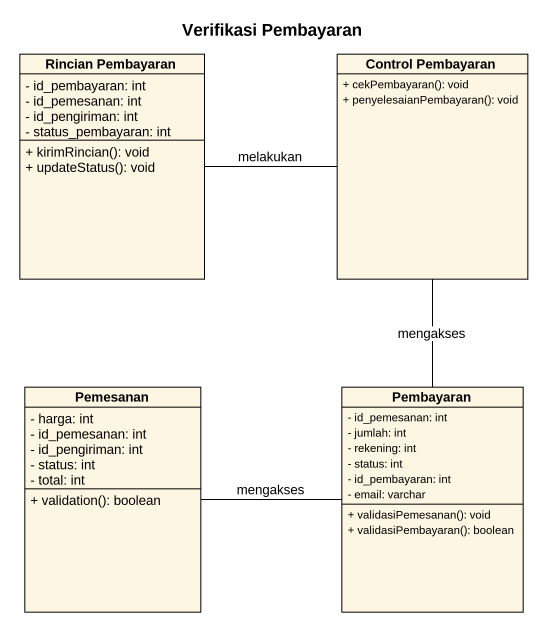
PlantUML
@startuml
title Verifikasi Pembayaran
hide circle
hide empty members
skinparam classAttributeIconSize 0
class "Rincian Pembayaran" as Rincian_Pembayaran {
  - id_pembayaran: int
  - id_pemesanan: int
  - id_pengiriman: int
  - status_pembayaran: int
  + kirimRincian(): void
  + updateStatus(): void
}
class "Control Pembayaran" as Control_Pembayaran {
  + cekPembayaran(): void
  + penyelesaianPembayaran(): void
}
class Pemesanan {
  - harga: int
  - id_pemesanan: int
  - id_pengiriman: int
  - status: int
  - total: int
  + validation(): boolean
}
class Pembayaran {
  - id_pemesanan: int
  - jumlah: int
  - rekening: int
  - status: int
  - id_pembayaran: int
  - email: varchar
  + validasiPemesanan(): void
  + validasiPembayaran(): boolean
}
Rincian_Pembayaran -right- Control_Pembayaran : melakukan
Control_Pembayaran -- Pembayaran : mengakses
Pembayaran -left- Pemesanan : mengakses
@enduml
